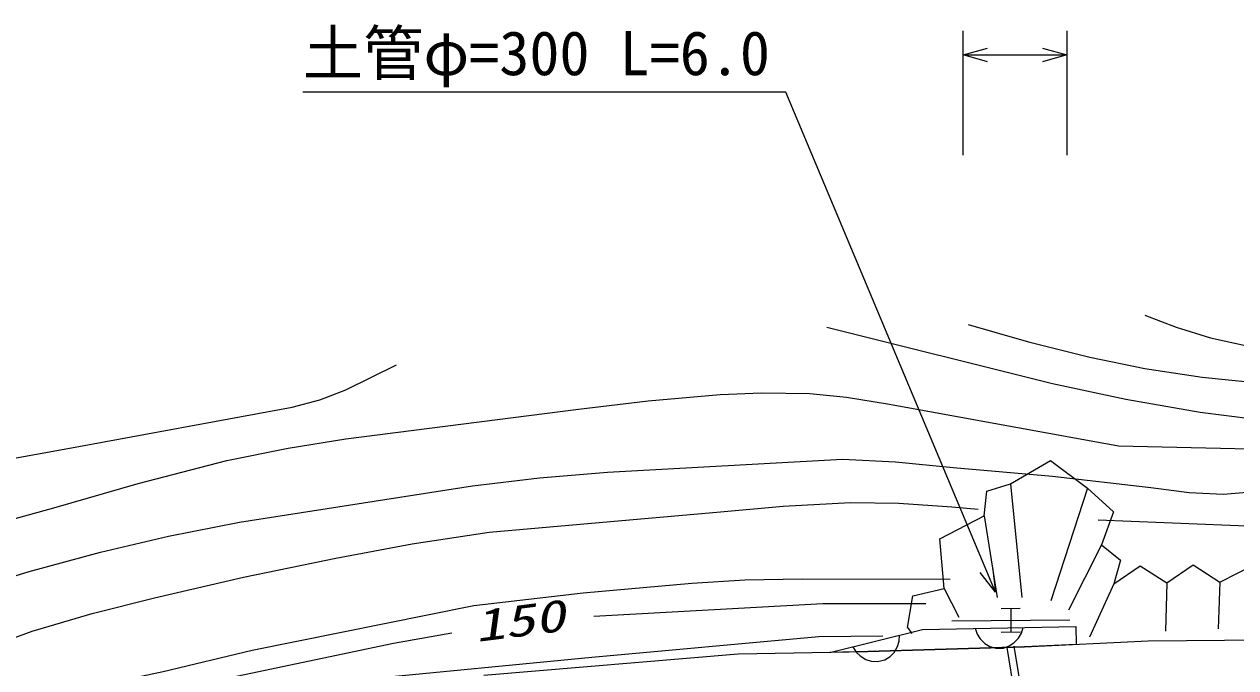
# Model space of a CAD drawing. Units: millimetres, scale not verified. Extents: x 40000 to 680000, y 20000 to 380000.
# Drawn here: x 294285 to 344514, y 286444 to 313127 of the extents above; entities that cross this region are included whole.
import ezdxf
from ezdxf.enums import TextEntityAlignment as Align

# ---------------------------------------------------------------- set-up
doc = ezdxf.new("R2010")
doc.units = ezdxf.units.MM
doc.header["$LTSCALE"] = 1000
doc.layers.add('M-BGD', color=7, linetype='Continuous', lineweight=13)
doc.layers.add('M-STR-HTXT', color=7, linetype='Continuous', lineweight=13)
doc.styles.add('ＭＳ ゴシック', font='')
doc.styles.get('ＭＳ ゴシック').set_extended_font_data('MS Gothic')

msp = doc.modelspace()

# ---------------------------------------------------------------- linework, layer by layer
at = {"layer": 'M-BGD'}
for p, q in [((335175, 294064), (336832, 295044)), ((336832, 295044), (338374, 293891)), ((334191, 293771), (335175, 294064)), ((335175, 294064), (335641, 289364)), ((338374, 293891), (336852, 289219)), ((338374, 293891), (339445, 292903)), ((334084, 292750), (334191, 293771)), ((339445, 292903), (338945, 291535)), ((332245, 291791), (334084, 292750)), ((334084, 292750), (334624, 289364)), ((332422, 289725), (332245, 291791)), ((338945, 291535), (337579, 288832)), ((338945, 291535), (339742, 290902)), ((339742, 290902), (339465, 289923)), ((339465, 289923), (340550, 290673)), ((340550, 290673), (341660, 289960)), ((341660, 289960), (342745, 290710)), ((342745, 290710), (343855, 289997)), ((343855, 289997), (345378, 290767)), ((339465, 289923), (338450, 287718)), ((341660, 289960), (341599, 287960)), ((343855, 289997), (343778, 288057)), ((330910, 288113), (331129, 289423)), ((331129, 289423), (332422, 289725)), ((332422, 289725), (333026, 288541)), ((334782, 288906), (335582, 288914)), ((335182, 288910), (335193, 287910)), ((332745, 288385), (337630, 288435)), ((327686, 287071), (331530, 288038)), ((330910, 288113), (331088, 287863)), ((331530, 288038), (337878, 288162)), ((333704, 288081), (333789, 287842)), ((333789, 287842), (333913, 287645)), ((335593, 287914), (334793, 287906)), ((335512, 287676), (335628, 287878)), ((335628, 287878), (335704, 288120)), ((337878, 288162), (337903, 287416)), ((329258, 287116), (335761, 287313)), ((335761, 287313), (329258, 287116)), ((330346, 287080), (330491, 287323)), ((330491, 287323), (330558, 287546)), ((330558, 287546), (330577, 287799)), ((333913, 287645), (334117, 287449)), ((334117, 287449), (334319, 287333)), ((334319, 287333), (334560, 287257)), ((334880, 287263), (335119, 287348)), ((335119, 287348), (335316, 287472)), ((335316, 287472), (335512, 287676)), ((335319, 287339), (335854, 284020)), ((335761, 287313), (340884, 287560)), ((337903, 287416), (335761, 287313)), ((340884, 287560), (347042, 287609)), ((313346, 286131), (323888, 287018)), ((323888, 287018), (329258, 287116)), ((329258, 287116), (327686, 287071)), ((328638, 287311), (328774, 287097)), ((328774, 287097), (328939, 286933)), ((328939, 286933), (329182, 286788)), ((329968, 286779), (330181, 286915)), ((330181, 286915), (330346, 287080)), ((334560, 287257), (334880, 287263)), ((335023, 287291), (335558, 283973)), ((329182, 286788), (329405, 286720)), ((329405, 286720), (329658, 286701)), ((329658, 286701), (329968, 286779))]:
    msp.add_line(p, q, dxfattribs=at)
for points in [[(340743, 301070), (342049, 300563), (343467, 300127), (345046, 299785), (347027, 299487), (347927, 299451), (349123, 299533), (350584, 299731), (352151, 300051), (354042, 300791)], [(327555, 300567), (336915, 298236), (339963, 297588), (343038, 297042), (345221, 296763), (347385, 296592), (349585, 296533), (351835, 296584), (353219, 296674)], [(333422, 300679), (335919, 299952), (338465, 299316), (340747, 298856), (343119, 298487), (346119, 298188), (349365, 297975), (350899, 297933), (352698, 297996), (354091, 298168), (355663, 298472), (357217, 298859), (358824, 299371), (360522, 299969), (362136, 300435), (363207, 300679)], [(290657, 294659), (293344, 295040), (296099, 295539), (305387, 297249), (306545, 297557), (307625, 297964), (309713, 299003)], [(286342, 290544), (295514, 293070), (299009, 294080), (302686, 295035), (305233, 295556), (307616, 295942), (317264, 297164), (320150, 297515), (323139, 297775), (324855, 297846), (326855, 297812), (328377, 297663), (330154, 297375), (339658, 295646), (349311, 295432)], [(291432, 289502), (294493, 290438), (297442, 291234), (300271, 291897), (303214, 292479), (312867, 293985), (315646, 294319), (318470, 294552), (328216, 295094), (330405, 294981), (332797, 294751), (336915, 294386), (340990, 293919), (342582, 293717), (344001, 293638), (347243, 293917)], [(338803, 292576), (348384, 292185), (350784, 292228), (352998, 292369), (356980, 292745), (360797, 293002), (364097, 293174), (367584, 293244), (369582, 293157), (371574, 292968), (375336, 292433), (379253, 291994), (380502, 291945), (382101, 291998), (383293, 292157), (384858, 292495), (387918, 293321), (391021, 294053), (393195, 294399)], [(264035, 270504), (267641, 273026), (271450, 275565), (274085, 277320), (276908, 279067), (281098, 281197), (285239, 283416), (288173, 285038), (291332, 286656), (292984, 287371), (294610, 287965), (297106, 288696), (299680, 289342), (303381, 290203), (307210, 290988), (310370, 291580), (313556, 292063), (323157, 292912), (325749, 293151), (328543, 293301), (330542, 293263), (332739, 293116), (333830, 293023)], [(281376, 277545), (281859, 278429), (282340, 279092), (282910, 279639), (283560, 280110), (285673, 281270), (287999, 282423), (290315, 283474), (292723, 284451), (294466, 285021), (296321, 285508), (300040, 286288), (303737, 287169), (312922, 289031), (317464, 289547), (321960, 289958), (324156, 290096), (326538, 290138), (332674, 290118)], [(317897, 288583), (327399, 289112), (331668, 289112)], [(295961, 283636), (296961, 284304), (297897, 284786), (299028, 285186), (300198, 285493), (309599, 287470), (312008, 287888)], [(301772, 284530), (303279, 285069), (304672, 285448), (306393, 285742), (308381, 285967), (317823, 286889), (327230, 287739), (329880, 287771)]]:
    msp.add_lwpolyline(points, dxfattribs=at)
at = {"layer": 'M-STR-HTXT'}
for p, q in [((333217, 307692), (333217, 312852)), ((337504, 312852), (337504, 307692)), ((333217, 311852), (334217, 312132)), ((336504, 312132), (337504, 311852)), ((334217, 311572), (333217, 311852)), ((333217, 311852), (337504, 311852)), ((337504, 311852), (336504, 311572)), ((325855, 310316), (305838, 310316)), ((334559, 289579), (325855, 310316)), ((334559, 289579), (333914, 290393)), ((334430, 290610), (334559, 289579))]:
    msp.add_line(p, q, dxfattribs=at)

# ---------------------------------------------------------------- texts
at = {"layer": 'M-BGD', "style": 'ＭＳ ゴシック', "oblique": 15, "width": 1.4}
msp.add_text('150', height=1320, rotation=7.2, dxfattribs=at).set_placement((313081, 287120), align=Align.BOTTOM_LEFT)
at = {"layer": 'M-STR-HTXT', "style": 'ＭＳ ゴシック'}
msp.add_text('土管φ=300 L=6.0', height=1833, dxfattribs=at).set_placement((305838, 310464), align=Align.BOTTOM_LEFT)

doc.saveas('drawing.dxf')
